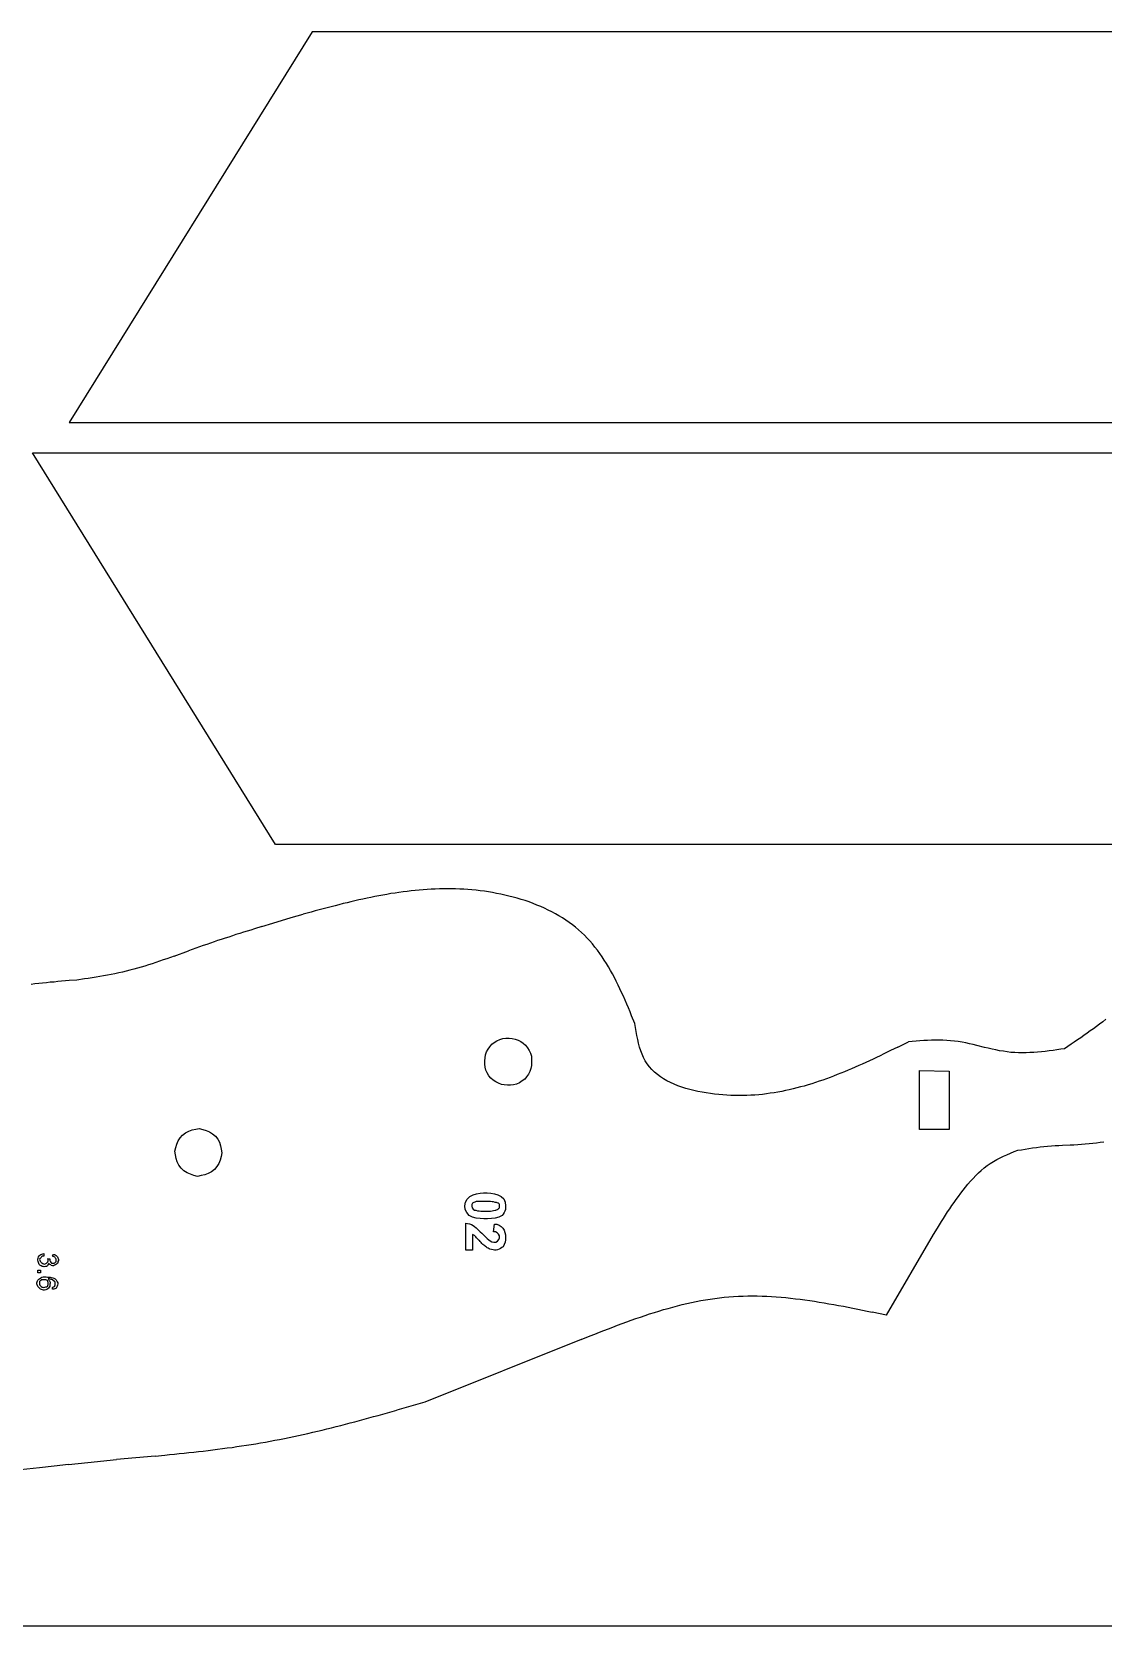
# Model space of a CAD drawing. Extents: x -314 to 250, y -186 to 186.
# Drawn here: x 41.1 to 144, y -186.1 to -33.1 of the extents above; entities that cross this region are included whole.
import ezdxf

# ---------------------------------------------------------------- set-up
doc = ezdxf.new("R2010")
doc.units = 0
doc.header["$MEASUREMENT"] = 0
doc.layers.get('0').update_dxf_attribs({"linetype": 'CONTINUOUS'})

msp = doc.modelspace()

# ---------------------------------------------------------------- linework, layer by layer
for p, q in [((68.05, -33.13), (44.71, -70.62)), ((182.88, -33.13), (68.05, -33.13)), ((44.71, -70.62), (231.79, -70.62)), ((64.55, -111.12), (41.21, -73.54)), ((41.21, -73.54), (228.3, -73.54)), ((179.38, -111.12), (64.55, -111.12)), ((73.32, -116.27), (72.93, -116.35)), ((73.7, -116.19), (73.32, -116.27)), ((74.08, -116.11), (73.7, -116.19)), ((74.47, -116.04), (74.08, -116.11)), ((74.85, -115.97), (74.47, -116.04)), ((75.24, -115.9), (74.85, -115.97)), ((75.62, -115.83), (75.24, -115.9)), ((76.01, -115.77), (75.62, -115.83)), ((76.39, -115.72), (76.01, -115.77)), ((76.78, -115.66), (76.39, -115.72)), ((77.17, -115.61), (76.78, -115.66)), ((77.55, -115.57), (77.17, -115.61)), ((77.94, -115.53), (77.55, -115.57)), ((78.33, -115.49), (77.94, -115.53)), ((78.72, -115.46), (78.33, -115.49)), ((79.1, -115.43), (78.72, -115.46)), ((79.49, -115.41), (79.1, -115.43)), ((79.88, -115.39), (79.49, -115.41)), ((80.27, -115.38), (79.88, -115.39)), ((80.66, -115.37), (80.27, -115.38)), ((81.05, -115.37), (80.66, -115.37)), ((81.44, -115.37), (81.05, -115.37)), ((81.83, -115.38), (81.44, -115.37)), ((82.23, -115.39), (81.83, -115.38)), ((82.62, -115.41), (82.23, -115.39)), ((83.01, -115.44), (82.62, -115.41)), ((83.4, -115.47), (83.01, -115.44)), ((83.8, -115.51), (83.4, -115.47)), ((84.19, -115.55), (83.8, -115.51)), ((84.59, -115.6), (84.19, -115.55)), ((84.98, -115.66), (84.59, -115.6)), ((85.38, -115.73), (84.98, -115.66)), ((85.77, -115.8), (85.38, -115.73)), ((86.17, -115.88), (85.77, -115.8)), ((86.56, -115.97), (86.17, -115.88)), ((86.95, -116.06), (86.56, -115.97)), ((87.34, -116.16), (86.95, -116.06)), ((87.73, -116.27), (87.34, -116.16)), ((88.12, -116.38), (87.73, -116.27)), ((66.05, -118.12), (67.19, -117.81)), ((67.96, -117.6), (67.19, -117.81)), ((68.34, -117.49), (67.96, -117.6)), ((68.72, -117.39), (68.34, -117.49)), ((69.1, -117.29), (68.72, -117.39)), ((69.49, -117.18), (69.1, -117.29)), ((69.87, -117.09), (69.49, -117.18)), ((70.25, -116.99), (69.87, -117.09)), ((70.63, -116.89), (70.25, -116.99)), ((71.02, -116.79), (70.63, -116.89)), ((71.4, -116.7), (71.02, -116.79)), ((71.78, -116.61), (71.4, -116.7)), ((72.16, -116.52), (71.78, -116.61)), ((72.55, -116.43), (72.16, -116.52)), ((72.93, -116.35), (72.55, -116.43)), ((88.5, -116.5), (88.12, -116.38)), ((88.88, -116.63), (88.5, -116.5)), ((89.26, -116.77), (88.88, -116.63)), ((89.63, -116.92), (89.26, -116.77)), ((90, -117.07), (89.63, -116.92)), ((90.36, -117.23), (90, -117.07)), ((90.72, -117.4), (90.36, -117.23)), ((91.07, -117.58), (90.72, -117.4)), ((91.41, -117.76), (91.07, -117.58)), ((91.75, -117.96), (91.41, -117.76)), ((62.16, -119.32), (61.8, -119.43)), ((62.51, -119.21), (62.16, -119.32)), ((63.22, -118.99), (62.51, -119.21)), ((63.22, -118.99), (64.28, -118.66)), ((64.28, -118.66), (66.05, -118.12)), ((92.09, -118.16), (91.75, -117.96)), ((92.41, -118.37), (92.09, -118.16)), ((92.73, -118.59), (92.41, -118.37)), ((93.04, -118.82), (92.73, -118.59)), ((93.34, -119.05), (93.04, -118.82)), ((93.64, -119.3), (93.34, -119.05)), ((93.92, -119.55), (93.64, -119.3)), ((57.58, -120.82), (57.23, -120.94)), ((57.93, -120.7), (57.58, -120.82)), ((58.28, -120.58), (57.93, -120.7)), ((58.63, -120.46), (58.28, -120.58)), ((58.98, -120.34), (58.63, -120.46)), ((59.33, -120.22), (58.98, -120.34)), ((59.69, -120.11), (59.33, -120.22)), ((60.04, -119.99), (59.69, -120.11)), ((60.39, -119.88), (60.04, -119.99)), ((60.74, -119.76), (60.39, -119.88)), ((61.1, -119.65), (60.74, -119.76)), ((61.45, -119.54), (61.1, -119.65)), ((61.8, -119.43), (61.45, -119.54)), ((94.2, -119.81), (93.92, -119.55)), ((94.46, -120.09), (94.2, -119.81)), ((94.72, -120.37), (94.46, -120.09)), ((94.97, -120.65), (94.72, -120.37)), ((95.21, -120.95), (94.97, -120.65)), ((53.39, -122.32), (53.04, -122.44)), ((53.74, -122.19), (53.39, -122.32)), ((54.09, -122.07), (53.74, -122.19)), ((54.44, -121.95), (54.09, -122.07)), ((54.79, -121.82), (54.44, -121.95)), ((54.79, -121.82), (56.18, -121.31)), ((56.53, -121.19), (56.18, -121.31)), ((56.88, -121.06), (56.53, -121.19)), ((57.23, -120.94), (56.88, -121.06)), ((95.44, -121.25), (95.21, -120.95)), ((95.67, -121.56), (95.44, -121.25)), ((95.89, -121.88), (95.67, -121.56)), ((96.1, -122.2), (95.89, -121.88)), ((96.3, -122.53), (96.1, -122.2)), ((46.93, -123.9), (46.56, -123.96)), ((47.3, -123.84), (46.93, -123.9)), ((47.66, -123.78), (47.3, -123.84)), ((48.03, -123.72), (47.66, -123.78)), ((48.39, -123.66), (48.03, -123.72)), ((48.76, -123.59), (48.39, -123.66)), ((49.12, -123.51), (48.76, -123.59)), ((49.48, -123.44), (49.12, -123.51)), ((49.84, -123.36), (49.48, -123.44)), ((50.2, -123.27), (49.84, -123.36)), ((50.56, -123.18), (50.2, -123.27)), ((50.92, -123.09), (50.56, -123.18)), ((51.27, -122.99), (50.92, -123.09)), ((51.63, -122.89), (51.27, -122.99)), ((51.98, -122.78), (51.63, -122.89)), ((52.33, -122.67), (51.98, -122.78)), ((52.68, -122.55), (52.33, -122.67)), ((53.04, -122.44), (52.68, -122.55)), ((96.5, -122.86), (96.3, -122.53)), ((96.7, -123.2), (96.5, -122.86)), ((96.89, -123.54), (96.7, -123.2)), ((97.07, -123.89), (96.89, -123.54)), ((97.25, -124.24), (97.07, -123.89)), ((41.44, -124.5), (41.07, -124.55)), ((41.8, -124.46), (41.44, -124.5)), ((42.17, -124.42), (41.8, -124.46)), ((42.54, -124.38), (42.17, -124.42)), ((42.9, -124.34), (42.54, -124.38)), ((43.27, -124.31), (42.9, -124.34)), ((43.63, -124.27), (43.27, -124.31)), ((44, -124.24), (43.63, -124.27)), ((44.36, -124.21), (44, -124.24)), ((44.73, -124.18), (44.36, -124.21)), ((45.46, -124.13), (44.73, -124.18)), ((46.2, -124.02), (45.46, -124.13)), ((46.56, -123.96), (46.2, -124.02)), ((97.43, -124.6), (97.25, -124.24)), ((97.6, -124.96), (97.43, -124.6)), ((97.77, -125.32), (97.6, -124.96)), ((97.94, -125.68), (97.77, -125.32)), ((98.1, -126.05), (97.94, -125.68)), ((98.26, -126.42), (98.1, -126.05)), ((98.42, -126.79), (98.26, -126.42)), ((98.58, -127.17), (98.42, -126.79)), ((98.73, -127.54), (98.58, -127.17)), ((99.05, -128.29), (98.73, -127.54)), ((99.11, -128.68), (99.05, -128.29)), ((143.66, -128.35), (143.37, -128.57)), ((143.96, -128.12), (143.66, -128.35)), ((144.25, -127.89), (143.96, -128.12)), ((85.54, -130.11), (85.79, -129.95)), ((85.79, -129.95), (86.07, -129.82)), ((86.07, -129.82), (86.36, -129.73)), ((86.36, -129.73), (86.66, -129.71)), ((86.66, -129.71), (86.96, -129.71)), ((86.96, -129.71), (87.25, -129.74)), ((87.25, -129.74), (87.54, -129.79)), ((87.54, -129.79), (87.82, -129.88)), ((87.82, -129.88), (88.08, -130.02)), ((88.08, -130.02), (88.32, -130.19)), ((99.17, -129.06), (99.11, -128.68)), ((99.24, -129.44), (99.17, -129.06)), ((99.31, -129.82), (99.24, -129.44)), ((99.39, -130.19), (99.31, -129.82)), ((124.28, -130.55), (125.3, -130.04)), ((125.67, -130.01), (125.3, -130.04)), ((126.04, -129.98), (125.67, -130.01)), ((126.41, -129.96), (126.04, -129.98)), ((126.78, -129.93), (126.41, -129.96)), ((127.15, -129.91), (126.78, -129.93)), ((127.52, -129.9), (127.15, -129.91)), ((127.89, -129.89), (127.52, -129.9)), ((128.26, -129.89), (127.89, -129.89)), ((128.62, -129.89), (128.26, -129.89)), ((128.99, -129.91), (128.62, -129.89)), ((129.36, -129.94), (128.99, -129.91)), ((129.72, -129.98), (129.36, -129.94)), ((130.08, -130.03), (129.72, -129.98)), ((130.45, -130.09), (130.08, -130.03)), ((141.54, -129.87), (141.23, -130.08)), ((141.85, -129.66), (141.54, -129.87)), ((142.15, -129.44), (141.85, -129.66)), ((142.46, -129.23), (142.15, -129.44)), ((142.76, -129.01), (142.46, -129.23)), ((143.07, -128.79), (142.76, -129.01)), ((143.37, -128.57), (143.07, -128.79)), ((84.66, -131.58), (84.71, -131.29)), ((84.71, -131.29), (84.8, -131.02)), ((84.8, -131.02), (84.94, -130.76)), ((84.94, -130.76), (85.11, -130.52)), ((85.11, -130.52), (85.3, -130.29)), ((85.3, -130.29), (85.54, -130.11)), ((88.32, -130.19), (88.55, -130.37)), ((88.55, -130.37), (88.72, -130.62)), ((88.72, -130.62), (88.89, -130.87)), ((88.89, -130.87), (89.02, -131.15)), ((89.02, -131.15), (89.1, -131.44)), ((89.1, -131.44), (89.13, -131.74)), ((99.49, -130.55), (99.39, -130.19)), ((99.6, -130.9), (99.49, -130.55)), ((99.73, -131.24), (99.6, -130.9)), ((99.87, -131.57), (99.73, -131.24)), ((100.03, -131.88), (99.87, -131.57)), ((122.25, -131.54), (121.91, -131.7)), ((122.59, -131.38), (122.25, -131.54)), ((122.93, -131.21), (122.59, -131.38)), ((123.27, -131.05), (122.93, -131.21)), ((123.6, -130.88), (123.27, -131.05)), ((123.94, -130.72), (123.6, -130.88)), ((124.28, -130.55), (123.94, -130.72)), ((130.81, -130.16), (130.45, -130.09)), ((131.17, -130.23), (130.81, -130.16)), ((131.53, -130.31), (131.17, -130.23)), ((131.89, -130.4), (131.53, -130.31)), ((132.61, -130.58), (131.89, -130.4)), ((132.97, -130.66), (132.61, -130.58)), ((133.34, -130.75), (132.97, -130.66)), ((133.7, -130.82), (133.34, -130.75)), ((134.06, -130.9), (133.7, -130.82)), ((134.42, -130.96), (134.06, -130.9)), ((134.78, -131.01), (134.42, -130.96)), ((135.14, -131.06), (134.78, -131.01)), ((135.51, -131.09), (135.14, -131.06)), ((135.87, -131.1), (135.51, -131.09)), ((136.24, -131.11), (135.87, -131.1)), ((136.61, -131.11), (136.24, -131.11)), ((136.97, -131.09), (136.61, -131.11)), ((137.34, -131.07), (136.97, -131.09)), ((137.71, -131.04), (137.34, -131.07)), ((138.08, -131.01), (137.71, -131.04)), ((138.45, -130.97), (138.08, -131.01)), ((138.82, -130.92), (138.45, -130.97)), ((139.19, -130.87), (138.82, -130.92)), ((139.56, -130.82), (139.19, -130.87)), ((139.93, -130.76), (139.56, -130.82)), ((140.3, -130.71), (139.93, -130.76)), ((140.92, -130.29), (140.3, -130.71)), ((141.23, -130.08), (140.92, -130.29)), ((84.63, -131.87), (84.66, -131.58)), ((84.63, -132.18), (84.63, -131.87)), ((84.66, -132.48), (84.63, -132.18)), ((84.74, -132.77), (84.66, -132.48)), ((84.87, -133.04), (84.74, -132.77)), ((85.03, -133.3), (84.87, -133.04)), ((88.95, -132.9), (88.82, -133.16)), ((89.05, -132.62), (88.95, -132.9)), ((89.1, -132.33), (89.05, -132.62)), ((89.13, -132.04), (89.1, -132.33)), ((89.13, -131.74), (89.13, -132.04)), ((100.22, -132.17), (100.03, -131.88)), ((100.44, -132.45), (100.22, -132.17)), ((100.67, -132.71), (100.44, -132.45)), ((100.92, -132.96), (100.67, -132.71)), ((101.2, -133.19), (100.92, -132.96)), ((118.82, -133.07), (118.47, -133.2)), ((119.16, -132.92), (118.82, -133.07)), ((119.51, -132.78), (119.16, -132.92)), ((119.85, -132.63), (119.51, -132.78)), ((120.2, -132.48), (119.85, -132.63)), ((120.54, -132.33), (120.2, -132.48)), ((120.88, -132.18), (120.54, -132.33)), ((121.22, -132.02), (120.88, -132.18)), ((121.57, -131.86), (121.22, -132.02)), ((121.91, -131.7), (121.57, -131.86)), ((126.38, -138.46), (126.38, -132.79)), ((126.38, -132.79), (129.21, -132.87)), ((129.21, -132.87), (129.21, -138.46)), ((85.21, -133.54), (85.03, -133.3)), ((85.44, -133.73), (85.21, -133.54)), ((85.68, -133.9), (85.44, -133.73)), ((85.94, -134.03), (85.68, -133.9)), ((86.22, -134.13), (85.94, -134.03)), ((86.5, -134.18), (86.22, -134.13)), ((86.8, -134.21), (86.5, -134.18)), ((87.1, -134.21), (86.8, -134.21)), ((87.4, -134.18), (87.1, -134.21)), ((87.69, -134.1), (87.4, -134.18)), ((87.96, -133.97), (87.69, -134.1)), ((88.22, -133.8), (87.96, -133.97)), ((88.46, -133.62), (88.22, -133.8)), ((88.65, -133.4), (88.46, -133.62)), ((88.82, -133.16), (88.65, -133.4)), ((101.49, -133.4), (101.2, -133.19)), ((101.8, -133.6), (101.49, -133.4)), ((102.12, -133.79), (101.8, -133.6)), ((102.46, -133.96), (102.12, -133.79)), ((102.81, -134.12), (102.46, -133.96)), ((103.17, -134.26), (102.81, -134.12)), ((103.54, -134.4), (103.17, -134.26)), ((103.92, -134.52), (103.54, -134.4)), ((104.31, -134.63), (103.92, -134.52)), ((104.7, -134.73), (104.31, -134.63)), ((114.23, -134.57), (113.87, -134.65)), ((114.59, -134.48), (114.23, -134.57)), ((114.95, -134.38), (114.59, -134.48)), ((115.31, -134.29), (114.95, -134.38)), ((115.67, -134.18), (115.31, -134.29)), ((116.02, -134.07), (115.67, -134.18)), ((116.37, -133.96), (116.02, -134.07)), ((116.73, -133.84), (116.37, -133.96)), ((117.08, -133.72), (116.73, -133.84)), ((117.43, -133.6), (117.08, -133.72)), ((117.78, -133.47), (117.43, -133.6)), ((118.12, -133.34), (117.78, -133.47)), ((118.47, -133.2), (118.12, -133.34)), ((105.1, -134.81), (104.7, -134.73)), ((105.49, -134.89), (105.1, -134.81)), ((105.89, -134.96), (105.49, -134.89)), ((106.29, -135.02), (105.89, -134.96)), ((106.69, -135.07), (106.29, -135.02)), ((107.09, -135.12), (106.69, -135.07)), ((107.48, -135.15), (107.09, -135.12)), ((107.87, -135.18), (107.48, -135.15)), ((108.26, -135.2), (107.87, -135.18)), ((108.65, -135.21), (108.26, -135.2)), ((109.03, -135.21), (108.65, -135.21)), ((109.42, -135.21), (109.03, -135.21)), ((109.8, -135.2), (109.42, -135.21)), ((110.18, -135.18), (109.8, -135.2)), ((110.55, -135.16), (110.18, -135.18)), ((110.93, -135.13), (110.55, -135.16)), ((111.3, -135.09), (110.93, -135.13)), ((111.67, -135.04), (111.3, -135.09)), ((112.04, -134.99), (111.67, -135.04)), ((112.41, -134.94), (112.04, -134.99)), ((112.78, -134.87), (112.41, -134.94)), ((113.15, -134.81), (112.78, -134.87)), ((113.51, -134.73), (113.15, -134.81)), ((113.87, -134.65), (113.51, -134.73)), ((55.37, -139.25), (55.61, -139)), ((55.61, -139), (55.89, -138.79)), ((55.89, -138.79), (56.2, -138.63)), ((56.2, -138.63), (56.53, -138.51)), ((56.53, -138.51), (56.87, -138.44)), ((56.87, -138.44), (57.21, -138.37)), ((57.21, -138.37), (57.55, -138.46)), ((57.55, -138.46), (57.88, -138.56)), ((57.88, -138.56), (58.2, -138.7)), ((58.2, -138.7), (58.5, -138.88)), ((58.5, -138.88), (58.77, -139.11)), ((58.77, -139.11), (58.99, -139.39)), ((129.21, -138.46), (126.38, -138.46)), ((54.88, -140.54), (54.96, -140.2)), ((54.93, -140.9), (54.88, -140.54)), ((54.96, -140.2), (55.05, -139.86)), ((55.05, -139.86), (55.18, -139.54)), ((55.18, -139.54), (55.37, -139.25)), ((58.99, -139.39), (59.15, -139.69)), ((59.15, -139.69), (59.26, -140.02)), ((59.26, -140.02), (59.33, -140.36)), ((59.38, -140.71), (59.31, -141.06)), ((59.33, -140.36), (59.38, -140.71)), ((134.77, -140.88), (135.11, -140.73)), ((135.11, -140.73), (135.46, -140.59)), ((135.46, -140.59), (135.8, -140.46)), ((135.8, -140.46), (136.16, -140.4)), ((136.16, -140.4), (136.51, -140.34)), ((136.51, -140.34), (136.87, -140.28)), ((136.87, -140.28), (137.23, -140.23)), ((137.23, -140.23), (137.59, -140.18)), ((137.59, -140.18), (137.95, -140.13)), ((137.95, -140.13), (138.31, -140.09)), ((138.31, -140.09), (138.67, -140.06)), ((138.67, -140.06), (139.03, -140.03)), ((139.03, -140.03), (139.39, -140.01)), ((139.39, -140.01), (139.75, -139.99)), ((139.75, -139.99), (140.11, -139.97)), ((140.11, -139.97), (140.84, -139.94)), ((140.84, -139.94), (141.2, -139.92)), ((141.2, -139.92), (141.56, -139.9)), ((141.56, -139.9), (141.92, -139.87)), ((141.92, -139.87), (142.28, -139.84)), ((142.28, -139.84), (142.65, -139.81)), ((142.65, -139.81), (143.01, -139.77)), ((143.01, -139.77), (143.37, -139.73)), ((143.37, -139.73), (143.72, -139.69)), ((143.72, -139.69), (144.08, -139.64)), ((54.99, -141.25), (54.93, -140.9)), ((55.09, -141.58), (54.99, -141.25)), ((55.25, -141.9), (55.09, -141.58)), ((55.47, -142.18), (55.25, -141.9)), ((55.74, -142.43), (55.47, -142.18)), ((58.91, -142.03), (58.67, -142.3)), ((59.09, -141.73), (58.91, -142.03)), ((59.22, -141.41), (59.09, -141.73)), ((59.31, -141.06), (59.22, -141.41)), ((132.3, -142.39), (132.58, -142.15)), ((132.58, -142.15), (132.87, -141.93)), ((132.87, -141.93), (133.16, -141.72)), ((133.16, -141.72), (133.47, -141.53)), ((133.47, -141.53), (133.79, -141.35)), ((133.79, -141.35), (134.11, -141.18)), ((134.11, -141.18), (134.44, -141.02)), ((134.44, -141.02), (134.77, -140.88)), ((56.04, -142.62), (55.74, -142.43)), ((56.36, -142.76), (56.04, -142.62)), ((56.7, -142.87), (56.36, -142.76)), ((57.05, -142.96), (56.7, -142.87)), ((57.4, -142.89), (57.05, -142.96)), ((57.74, -142.81), (57.4, -142.89)), ((58.08, -142.7), (57.74, -142.81)), ((58.39, -142.53), (58.08, -142.7)), ((58.67, -142.3), (58.39, -142.53)), ((130.79, -144), (131.02, -143.71)), ((131.02, -143.71), (131.26, -143.43)), ((131.26, -143.43), (131.51, -143.16)), ((131.51, -143.16), (131.77, -142.89)), ((131.77, -142.89), (132.03, -142.63)), ((132.03, -142.63), (132.3, -142.39)), ((82.78, -145.44), (82.94, -145.14)), ((82.94, -145.14), (83.19, -144.89)), ((83.19, -144.89), (83.5, -144.73)), ((83.5, -144.73), (83.83, -144.63)), ((83.83, -144.63), (84.18, -144.57)), ((84.18, -144.57), (84.52, -144.55)), ((84.52, -144.55), (84.87, -144.54)), ((84.87, -144.54), (85.22, -144.57)), ((85.22, -144.57), (85.56, -144.63)), ((85.56, -144.63), (85.89, -144.73)), ((85.89, -144.73), (86.21, -144.89)), ((86.21, -144.89), (86.46, -145.13)), ((86.46, -145.13), (86.6, -145.45)), ((129.69, -145.47), (129.9, -145.17)), ((129.9, -145.17), (130.11, -144.88)), ((130.11, -144.88), (130.33, -144.58)), ((130.33, -144.58), (130.56, -144.29)), ((130.56, -144.29), (130.79, -144)), ((82.71, -145.78), (82.78, -145.44)), ((82.76, -146.13), (82.71, -145.78)), ((82.9, -146.44), (82.76, -146.13)), ((83.13, -146.71), (82.9, -146.44)), ((83.45, -146.88), (83.13, -146.71)), ((83.39, -145.67), (83.38, -145.83)), ((83.38, -145.83), (83.42, -145.98)), ((83.46, -145.54), (83.39, -145.67)), ((83.42, -145.98), (83.5, -146.11)), ((83.8, -145.38), (83.46, -145.54)), ((83.5, -146.11), (83.63, -146.19)), ((83.63, -146.19), (83.78, -146.22)), ((83.78, -146.22), (83.93, -146.26)), ((84.71, -145.38), (83.8, -145.38)), ((83.93, -146.26), (84.09, -146.28)), ((84.09, -146.28), (84.24, -146.29)), ((84.24, -146.29), (84.4, -146.29)), ((84.4, -146.29), (84.55, -146.29)), ((84.55, -146.29), (84.71, -146.29)), ((84.87, -145.38), (84.71, -145.38)), ((84.71, -146.29), (84.86, -146.29)), ((84.86, -146.29), (85.02, -146.29)), ((85.02, -145.38), (84.87, -145.38)), ((85.18, -145.38), (85.02, -145.38)), ((85.02, -146.29), (85.17, -146.29)), ((85.17, -146.29), (85.33, -146.28)), ((85.33, -145.39), (85.18, -145.38)), ((85.48, -145.42), (85.33, -145.39)), ((85.33, -146.28), (85.48, -146.25)), ((85.63, -145.46), (85.48, -145.42)), ((85.48, -146.25), (85.63, -146.21)), ((85.97, -146.88), (85.62, -146.98)), ((85.7, -145.46), (85.63, -145.46)), ((85.63, -146.21), (85.7, -146.2)), ((85.77, -145.48), (85.7, -145.46)), ((85.7, -146.2), (85.77, -146.18)), ((85.83, -145.5), (85.77, -145.48)), ((85.77, -146.18), (85.84, -146.15)), ((85.9, -145.52), (85.83, -145.5)), ((85.84, -146.15), (85.9, -146.11)), ((85.96, -145.54), (85.9, -145.52)), ((85.9, -146.11), (85.95, -146.06)), ((85.95, -146.06), (86, -146)), ((86.01, -145.59), (85.96, -145.54)), ((86.3, -146.71), (85.97, -146.88)), ((86, -146), (86.03, -145.94)), ((86.03, -145.66), (86.01, -145.59)), ((86.04, -145.72), (86.03, -145.66)), ((86.03, -145.94), (86.04, -145.86)), ((86.05, -145.79), (86.04, -145.72)), ((86.04, -145.86), (86.05, -145.79)), ((86.41, -146.58), (86.3, -146.71)), ((86.5, -146.44), (86.41, -146.58)), ((86.57, -146.29), (86.5, -146.44)), ((86.61, -146.13), (86.57, -146.29)), ((86.6, -145.45), (86.63, -145.79)), ((86.62, -145.96), (86.61, -146.13)), ((86.63, -145.79), (86.62, -145.96)), ((128.68, -146.99), (128.88, -146.69)), ((128.88, -146.69), (129.07, -146.38)), ((129.07, -146.38), (129.28, -146.08)), ((129.28, -146.08), (129.48, -145.77)), ((129.48, -145.77), (129.69, -145.47)), ((82.8, -147.46), (82.98, -147.48)), ((82.8, -150.04), (82.8, -147.46)), ((82.98, -147.48), (83.16, -147.52)), ((83.16, -147.52), (83.34, -147.59)), ((83.34, -147.59), (83.5, -147.68)), ((83.8, -146.98), (83.45, -146.88)), ((83.5, -147.68), (83.65, -147.78)), ((83.65, -147.78), (83.8, -147.9)), ((84.17, -147.02), (83.8, -146.98)), ((83.8, -147.9), (83.93, -148.02)), ((83.93, -148.02), (84.07, -148.15)), ((84.07, -148.15), (84.2, -148.28)), ((84.53, -147.04), (84.17, -147.02)), ((84.2, -148.28), (84.33, -148.41)), ((84.9, -147.04), (84.53, -147.04)), ((85.26, -147.02), (84.9, -147.04)), ((85.62, -146.98), (85.26, -147.02)), ((85.46, -148.29), (85.55, -147.54)), ((85.65, -148.3), (85.46, -148.29)), ((85.55, -147.54), (85.78, -147.56)), ((85.81, -148.38), (85.65, -148.3)), ((85.78, -147.56), (86.01, -147.63)), ((85.94, -148.52), (85.81, -148.38)), ((86.01, -147.63), (86.2, -147.76)), ((86.2, -147.76), (86.36, -147.93)), ((86.36, -147.93), (86.48, -148.13)), ((86.48, -148.13), (86.57, -148.35)), ((86.57, -148.35), (86.62, -148.58)), ((127.71, -148.54), (128.1, -147.92)), ((128.1, -147.92), (128.29, -147.61)), ((128.29, -147.61), (128.48, -147.3)), ((128.48, -147.3), (128.68, -146.99)), ((83.46, -148.54), (83.46, -150.04)), ((83.54, -148.6), (83.46, -148.54)), ((83.63, -148.65), (83.54, -148.6)), ((83.71, -148.71), (83.63, -148.65)), ((83.78, -148.78), (83.71, -148.71)), ((83.84, -148.86), (83.78, -148.78)), ((83.9, -148.93), (83.84, -148.86)), ((83.97, -149), (83.9, -148.93)), ((84.05, -149.07), (83.97, -149)), ((84.13, -149.13), (84.05, -149.07)), ((84.2, -149.22), (84.13, -149.13)), ((84.27, -149.32), (84.2, -149.22)), ((84.35, -149.41), (84.27, -149.32)), ((84.33, -148.41), (84.46, -148.54)), ((84.43, -149.49), (84.35, -149.41)), ((84.53, -149.56), (84.43, -149.49)), ((84.46, -148.54), (84.6, -148.67)), ((84.63, -149.63), (84.53, -149.56)), ((84.6, -148.67), (84.73, -148.8)), ((84.71, -149.69), (84.63, -149.63)), ((84.78, -149.76), (84.71, -149.69)), ((84.73, -148.8), (84.86, -148.93)), ((84.87, -149.81), (84.78, -149.76)), ((84.86, -148.93), (85.01, -149.05)), ((84.95, -149.86), (84.87, -149.81)), ((85.04, -149.91), (84.95, -149.86)), ((85.01, -149.05), (85.16, -149.15)), ((85.13, -149.96), (85.04, -149.91)), ((85.16, -149.15), (85.32, -149.25)), ((85.32, -149.25), (85.5, -149.29)), ((85.5, -149.29), (85.69, -149.27)), ((85.69, -149.27), (85.84, -149.17)), ((85.84, -149.17), (85.97, -149.03)), ((86.03, -148.68), (85.94, -148.52)), ((85.97, -149.03), (86.04, -148.86)), ((86.13, -149.87), (86, -149.94)), ((86.04, -148.86), (86.03, -148.68)), ((86.26, -149.79), (86.13, -149.87)), ((86.38, -149.71), (86.26, -149.79)), ((86.49, -149.5), (86.38, -149.71)), ((86.58, -149.28), (86.49, -149.5)), ((86.62, -149.05), (86.58, -149.28)), ((86.62, -148.58), (86.63, -148.82)), ((86.63, -148.82), (86.62, -149.05)), ((123.21, -156.29), (127.71, -148.54)), ((41.72, -150.9), (41.74, -150.8)), ((41.72, -151.01), (41.72, -150.9)), ((41.74, -151.12), (41.72, -151.01)), ((41.74, -150.8), (41.78, -150.7)), ((41.77, -151.22), (41.74, -151.12)), ((41.81, -151.32), (41.77, -151.22)), ((41.78, -150.7), (41.83, -150.6)), ((41.85, -151.42), (41.81, -151.32)), ((41.83, -150.6), (41.9, -150.52)), ((41.92, -151.5), (41.85, -151.42)), ((41.91, -150.86), (41.88, -150.94)), ((41.88, -150.94), (41.9, -151.02)), ((41.9, -150.52), (41.99, -150.46)), ((41.9, -151.02), (41.94, -151.09)), ((41.96, -150.8), (41.91, -150.86)), ((41.94, -151.09), (42, -151.16)), ((42.02, -150.74), (41.96, -150.8)), ((41.99, -150.46), (42.09, -150.42)), ((42, -151.16), (42.05, -151.22)), ((42.06, -150.67), (42.02, -150.74)), ((42.05, -151.22), (42.11, -151.27)), ((42.13, -150.63), (42.06, -150.67)), ((42.09, -150.42), (42.19, -150.39)), ((42.11, -151.27), (42.18, -151.33)), ((42.22, -150.63), (42.13, -150.63)), ((42.18, -151.33), (42.25, -151.37)), ((42.19, -150.39), (42.3, -150.38)), ((42.3, -150.62), (42.22, -150.63)), ((42.25, -151.37), (42.33, -151.38)), ((42.3, -150.38), (42.3, -150.62)), ((42.33, -151.38), (42.42, -151.36)), ((42.42, -151.36), (42.49, -151.33)), ((42.49, -151.33), (42.56, -151.28)), ((42.56, -151.28), (42.62, -151.22)), ((42.62, -151.22), (42.67, -151.16)), ((42.63, -150.88), (42.88, -150.88)), ((42.7, -150.92), (42.63, -150.88)), ((42.69, -151.45), (42.63, -151.54)), ((42.67, -151.16), (42.71, -151.08)), ((42.75, -151.35), (42.69, -151.45)), ((42.71, -151), (42.7, -150.92)), ((42.71, -151.08), (42.71, -151)), ((42.8, -151.3), (42.75, -151.35)), ((42.85, -151.41), (42.8, -151.3)), ((42.95, -151.45), (42.85, -151.41)), ((42.88, -150.88), (42.88, -150.95)), ((42.88, -150.95), (42.88, -151.03)), ((42.88, -151.03), (42.9, -151.11)), ((42.9, -151.11), (42.94, -151.17)), ((42.94, -151.17), (42.98, -151.25)), ((43.01, -151.53), (42.95, -151.45)), ((42.98, -151.25), (43.03, -151.29)), ((43.03, -151.29), (43.12, -151.29)), ((43.12, -151.29), (43.19, -151.29)), ((43.13, -150.62), (43.21, -150.46)), ((43.2, -150.66), (43.13, -150.62)), ((43.19, -151.29), (43.27, -151.29)), ((43.27, -150.69), (43.2, -150.66)), ((43.21, -150.46), (43.31, -150.47)), ((43.34, -150.72), (43.27, -150.69)), ((43.27, -151.29), (43.34, -151.25)), ((43.31, -150.47), (43.39, -150.5)), ((43.42, -151.44), (43.33, -151.5)), ((43.38, -150.79), (43.34, -150.72)), ((43.34, -151.25), (43.4, -151.2)), ((43.43, -150.85), (43.38, -150.79)), ((43.39, -150.5), (43.47, -150.55)), ((43.4, -151.2), (43.46, -151.16)), ((43.51, -151.4), (43.42, -151.44)), ((43.46, -150.92), (43.43, -150.85)), ((43.47, -151), (43.46, -150.92)), ((43.46, -151.08), (43.47, -151)), ((43.46, -151.16), (43.46, -151.08)), ((43.47, -150.55), (43.54, -150.62)), ((43.6, -151.33), (43.51, -151.4)), ((43.54, -150.62), (43.6, -150.69)), ((43.6, -150.69), (43.65, -150.77)), ((43.63, -151.24), (43.6, -151.33)), ((43.65, -151.13), (43.63, -151.24)), ((43.65, -150.77), (43.68, -150.86)), ((43.71, -151.04), (43.65, -151.13)), ((43.68, -150.86), (43.7, -150.95)), ((43.7, -150.95), (43.71, -151.04)), ((83.46, -150.04), (82.8, -150.04)), ((85.28, -149.98), (85.13, -149.96)), ((85.42, -150.02), (85.28, -149.98)), ((85.57, -150.04), (85.42, -150.02)), ((85.72, -150.03), (85.57, -150.04)), ((85.86, -150), (85.72, -150.03)), ((86, -149.94), (85.86, -150)), ((41.65, -153.08), (41.68, -152.99)), ((41.68, -152.99), (41.73, -152.91)), ((41.71, -151.96), (41.96, -151.96)), ((41.71, -152.21), (41.71, -151.96)), ((41.96, -152.21), (41.71, -152.21)), ((41.73, -152.91), (41.8, -152.84)), ((41.8, -152.84), (41.88, -152.79)), ((41.88, -152.79), (41.99, -152.71)), ((41.94, -152.99), (41.91, -153.02)), ((42.02, -151.55), (41.92, -151.5)), ((41.98, -152.97), (41.94, -152.99)), ((41.96, -151.96), (41.96, -152.21)), ((42.01, -152.95), (41.98, -152.97)), ((41.99, -152.71), (42.1, -152.64)), ((42.03, -152.92), (42.01, -152.95)), ((42.12, -151.6), (42.02, -151.55)), ((42.05, -152.88), (42.03, -152.92)), ((42.3, -152.88), (42.05, -152.88)), ((42.1, -152.64), (42.23, -152.6)), ((42.22, -151.62), (42.12, -151.6)), ((42.33, -151.63), (42.22, -151.62)), ((42.23, -152.6), (42.37, -152.59)), ((42.39, -152.88), (42.3, -152.88)), ((42.44, -151.62), (42.33, -151.63)), ((42.37, -152.59), (42.5, -152.6)), ((42.48, -152.88), (42.39, -152.88)), ((42.54, -151.6), (42.44, -151.62)), ((42.57, -152.92), (42.48, -152.88)), ((42.5, -152.6), (42.63, -152.62)), ((42.63, -151.54), (42.54, -151.6)), ((42.65, -152.97), (42.57, -152.92)), ((42.63, -152.62), (42.76, -152.63)), ((42.69, -153.05), (42.65, -152.97)), ((42.78, -152.8), (42.71, -152.79)), ((42.71, -152.79), (42.75, -152.84)), ((42.75, -152.84), (42.78, -152.89)), ((42.76, -152.63), (42.89, -152.64)), ((42.85, -152.81), (42.78, -152.8)), ((42.78, -152.89), (42.81, -152.95)), ((42.81, -152.95), (42.85, -153)), ((42.92, -152.82), (42.85, -152.81)), ((42.89, -152.64), (43.01, -152.66)), ((42.99, -152.85), (42.92, -152.82)), ((43.06, -152.86), (42.99, -152.85)), ((43.12, -151.54), (43.01, -151.53)), ((43.01, -152.66), (43.14, -152.7)), ((43.13, -152.88), (43.06, -152.86)), ((43.23, -151.54), (43.12, -151.54)), ((43.38, -153.12), (43.13, -152.88)), ((43.14, -152.7), (43.26, -152.74)), ((43.33, -151.5), (43.23, -151.54)), ((43.26, -152.74), (43.38, -152.79)), ((43.38, -152.79), (43.46, -152.88)), ((43.46, -152.88), (43.52, -152.97)), ((43.52, -152.97), (43.58, -153.07)), ((41.63, -153.17), (41.65, -153.08)), ((41.63, -153.27), (41.63, -153.17)), ((41.65, -153.36), (41.63, -153.27)), ((41.69, -153.45), (41.65, -153.36)), ((41.71, -153.54), (41.69, -153.45)), ((41.96, -153.79), (41.71, -153.54)), ((41.91, -153.02), (41.88, -153.04)), ((41.88, -153.04), (41.88, -153.21)), ((41.88, -153.21), (41.88, -153.3)), ((41.88, -153.3), (41.91, -153.39)), ((41.91, -153.39), (41.97, -153.47)), ((42.06, -153.82), (41.96, -153.79)), ((41.97, -153.47), (42.04, -153.53)), ((42.04, -153.53), (42.12, -153.58)), ((42.16, -153.86), (42.06, -153.82)), ((42.12, -153.58), (42.2, -153.61)), ((42.27, -153.87), (42.16, -153.86)), ((42.2, -153.61), (42.3, -153.62)), ((42.37, -153.87), (42.27, -153.87)), ((42.3, -153.62), (42.39, -153.61)), ((42.48, -153.85), (42.37, -153.87)), ((42.39, -153.61), (42.48, -153.57)), ((42.48, -153.57), (42.58, -153.56)), ((42.57, -153.81), (42.48, -153.85)), ((42.66, -153.75), (42.57, -153.81)), ((42.58, -153.56), (42.64, -153.52)), ((42.64, -153.52), (42.66, -153.42)), ((42.66, -153.42), (42.7, -153.33)), ((42.74, -153.68), (42.66, -153.75)), ((42.71, -153.15), (42.69, -153.05)), ((42.7, -153.33), (42.71, -153.24)), ((42.71, -153.24), (42.71, -153.15)), ((42.81, -153.6), (42.74, -153.68)), ((42.86, -153.5), (42.81, -153.6)), ((42.85, -153), (42.88, -153.05)), ((42.88, -153.4), (42.86, -153.5)), ((42.88, -153.05), (42.9, -153.11)), ((42.91, -153.24), (42.88, -153.29)), ((42.88, -153.29), (42.88, -153.4)), ((42.9, -153.11), (42.91, -153.18)), ((42.91, -153.18), (42.91, -153.24)), ((43.13, -153.62), (43.17, -153.59)), ((43.13, -153.79), (43.13, -153.62)), ((43.25, -153.79), (43.13, -153.79)), ((43.17, -153.59), (43.21, -153.56)), ((43.21, -153.56), (43.26, -153.55)), ((43.36, -153.77), (43.25, -153.79)), ((43.26, -153.55), (43.31, -153.54)), ((43.31, -153.54), (43.34, -153.5)), ((43.34, -153.5), (43.36, -153.44)), ((43.36, -153.44), (43.37, -153.39)), ((43.46, -153.71), (43.36, -153.77)), ((43.37, -153.39), (43.38, -153.34)), ((43.38, -153.29), (43.38, -153.12)), ((43.38, -153.34), (43.38, -153.29)), ((43.52, -153.62), (43.46, -153.71)), ((43.57, -153.51), (43.52, -153.62)), ((43.61, -153.41), (43.57, -153.51)), ((43.58, -153.07), (43.62, -153.18)), ((43.63, -153.29), (43.61, -153.41)), ((43.62, -153.18), (43.63, -153.29)), ((107.62, -154.56), (108.07, -154.52)), ((108.07, -154.52), (108.52, -154.49)), ((108.52, -154.49), (108.98, -154.46)), ((108.98, -154.46), (109.43, -154.45)), ((109.43, -154.45), (109.88, -154.44)), ((109.88, -154.44), (110.34, -154.43)), ((110.34, -154.43), (110.79, -154.44)), ((110.79, -154.44), (111.25, -154.45)), ((111.25, -154.45), (111.71, -154.47)), ((111.71, -154.47), (112.16, -154.49)), ((112.16, -154.49), (112.62, -154.52)), ((112.62, -154.52), (113.08, -154.56)), ((100.46, -156.17), (100.91, -156.02)), ((100.91, -156.02), (101.35, -155.89)), ((101.35, -155.89), (101.79, -155.75)), ((101.79, -155.75), (102.24, -155.63)), ((102.24, -155.63), (102.68, -155.5)), ((102.68, -155.5), (103.13, -155.39)), ((103.13, -155.39), (103.58, -155.27)), ((103.58, -155.27), (104.02, -155.17)), ((104.02, -155.17), (104.47, -155.07)), ((104.47, -155.07), (104.92, -154.97)), ((104.92, -154.97), (105.37, -154.89)), ((105.37, -154.89), (105.82, -154.81)), ((105.82, -154.81), (106.26, -154.74)), ((106.26, -154.74), (106.72, -154.67)), ((106.72, -154.67), (107.17, -154.61)), ((107.17, -154.61), (107.62, -154.56)), ((113.08, -154.56), (113.54, -154.6)), ((113.54, -154.6), (113.99, -154.65)), ((113.99, -154.65), (114.45, -154.7)), ((114.45, -154.7), (114.91, -154.75)), ((114.91, -154.75), (115.37, -154.81)), ((115.37, -154.81), (115.83, -154.88)), ((115.83, -154.88), (116.29, -154.95)), ((116.29, -154.95), (116.75, -155.02)), ((116.75, -155.02), (117.21, -155.1)), ((117.21, -155.1), (117.67, -155.18)), ((117.67, -155.18), (118.13, -155.26)), ((118.13, -155.26), (118.59, -155.34)), ((118.59, -155.34), (119.06, -155.43)), ((119.06, -155.43), (119.52, -155.52)), ((119.52, -155.52), (119.98, -155.61)), ((119.98, -155.61), (120.44, -155.71)), ((120.44, -155.71), (120.9, -155.8)), ((120.9, -155.8), (121.36, -155.9)), ((121.36, -155.9), (121.83, -156)), ((123.21, -156.29), (121.83, -156)), ((96.06, -157.76), (96.5, -157.59)), ((96.5, -157.59), (96.94, -157.42)), ((96.94, -157.42), (97.38, -157.25)), ((97.38, -157.25), (97.82, -157.09)), ((97.82, -157.09), (98.26, -156.93)), ((98.26, -156.93), (98.7, -156.77)), ((98.7, -156.77), (99.14, -156.61)), ((99.14, -156.61), (99.58, -156.46)), ((99.58, -156.46), (100.02, -156.31)), ((100.02, -156.31), (100.46, -156.17)), ((93.89, -158.62), (78.88, -164.62)), ((93.89, -158.62), (94.76, -158.27)), ((94.76, -158.27), (95.19, -158.1)), ((95.19, -158.1), (95.63, -157.93)), ((95.63, -157.93), (96.06, -157.76)), ((78.88, -164.62), (76.19, -165.39)), ((70.81, -166.86), (71.26, -166.74)), ((71.26, -166.74), (71.71, -166.63)), ((71.71, -166.63), (72.16, -166.51)), ((72.16, -166.51), (72.61, -166.39)), ((72.61, -166.39), (73.06, -166.27)), ((73.06, -166.27), (73.51, -166.14)), ((73.51, -166.14), (73.95, -166.02)), ((73.95, -166.02), (74.4, -165.9)), ((74.4, -165.9), (74.85, -165.77)), ((74.85, -165.77), (75.3, -165.65)), ((75.3, -165.65), (76.19, -165.39)), ((64.02, -168.38), (64.48, -168.29)), ((64.48, -168.29), (64.93, -168.2)), ((64.93, -168.2), (65.39, -168.11)), ((65.39, -168.11), (65.84, -168.02)), ((65.84, -168.02), (66.3, -167.93)), ((66.3, -167.93), (66.75, -167.83)), ((66.75, -167.83), (67.2, -167.73)), ((67.2, -167.73), (67.65, -167.63)), ((67.65, -167.63), (68.11, -167.52)), ((68.11, -167.52), (68.56, -167.42)), ((68.56, -167.42), (69.01, -167.31)), ((69.01, -167.31), (69.46, -167.2)), ((69.46, -167.2), (69.91, -167.09)), ((69.91, -167.09), (70.36, -166.97)), ((70.36, -166.97), (70.81, -166.86)), ((52.98, -169.8), (49.28, -170.15)), ((52.98, -169.8), (53.91, -169.71)), ((53.91, -169.71), (54.37, -169.66)), ((54.37, -169.66), (54.83, -169.62)), ((54.83, -169.62), (55.29, -169.57)), ((55.29, -169.57), (55.76, -169.52)), ((55.76, -169.52), (56.22, -169.47)), ((56.22, -169.47), (56.68, -169.42)), ((56.68, -169.42), (57.14, -169.37)), ((57.14, -169.37), (57.6, -169.32)), ((57.6, -169.32), (58.06, -169.26)), ((58.06, -169.26), (58.52, -169.21)), ((58.52, -169.21), (58.98, -169.15)), ((58.98, -169.15), (59.44, -169.09)), ((59.44, -169.09), (59.9, -169.03)), ((59.9, -169.03), (60.36, -168.97)), ((60.36, -168.97), (60.82, -168.9)), ((60.82, -168.9), (61.28, -168.83)), ((61.28, -168.83), (61.74, -168.77)), ((61.74, -168.77), (62.2, -168.69)), ((62.2, -168.69), (62.65, -168.62)), ((62.65, -168.62), (63.11, -168.54)), ((63.11, -168.54), (63.57, -168.46)), ((63.57, -168.46), (64.02, -168.38)), ((41.89, -170.93), (40.04, -171.14)), ((43.27, -170.78), (41.89, -170.93)), ((44.66, -170.62), (43.27, -170.78)), ((44.66, -170.62), (45.58, -170.53)), ((45.58, -170.53), (46.5, -170.43)), ((46.5, -170.43), (47.43, -170.33)), ((47.43, -170.33), (48.35, -170.24)), ((48.35, -170.24), (49.28, -170.15)), ((249.8, -186.12), (-122.45, -186.12))]:
    msp.add_line(p, q)

doc.saveas('drawing.dxf')
